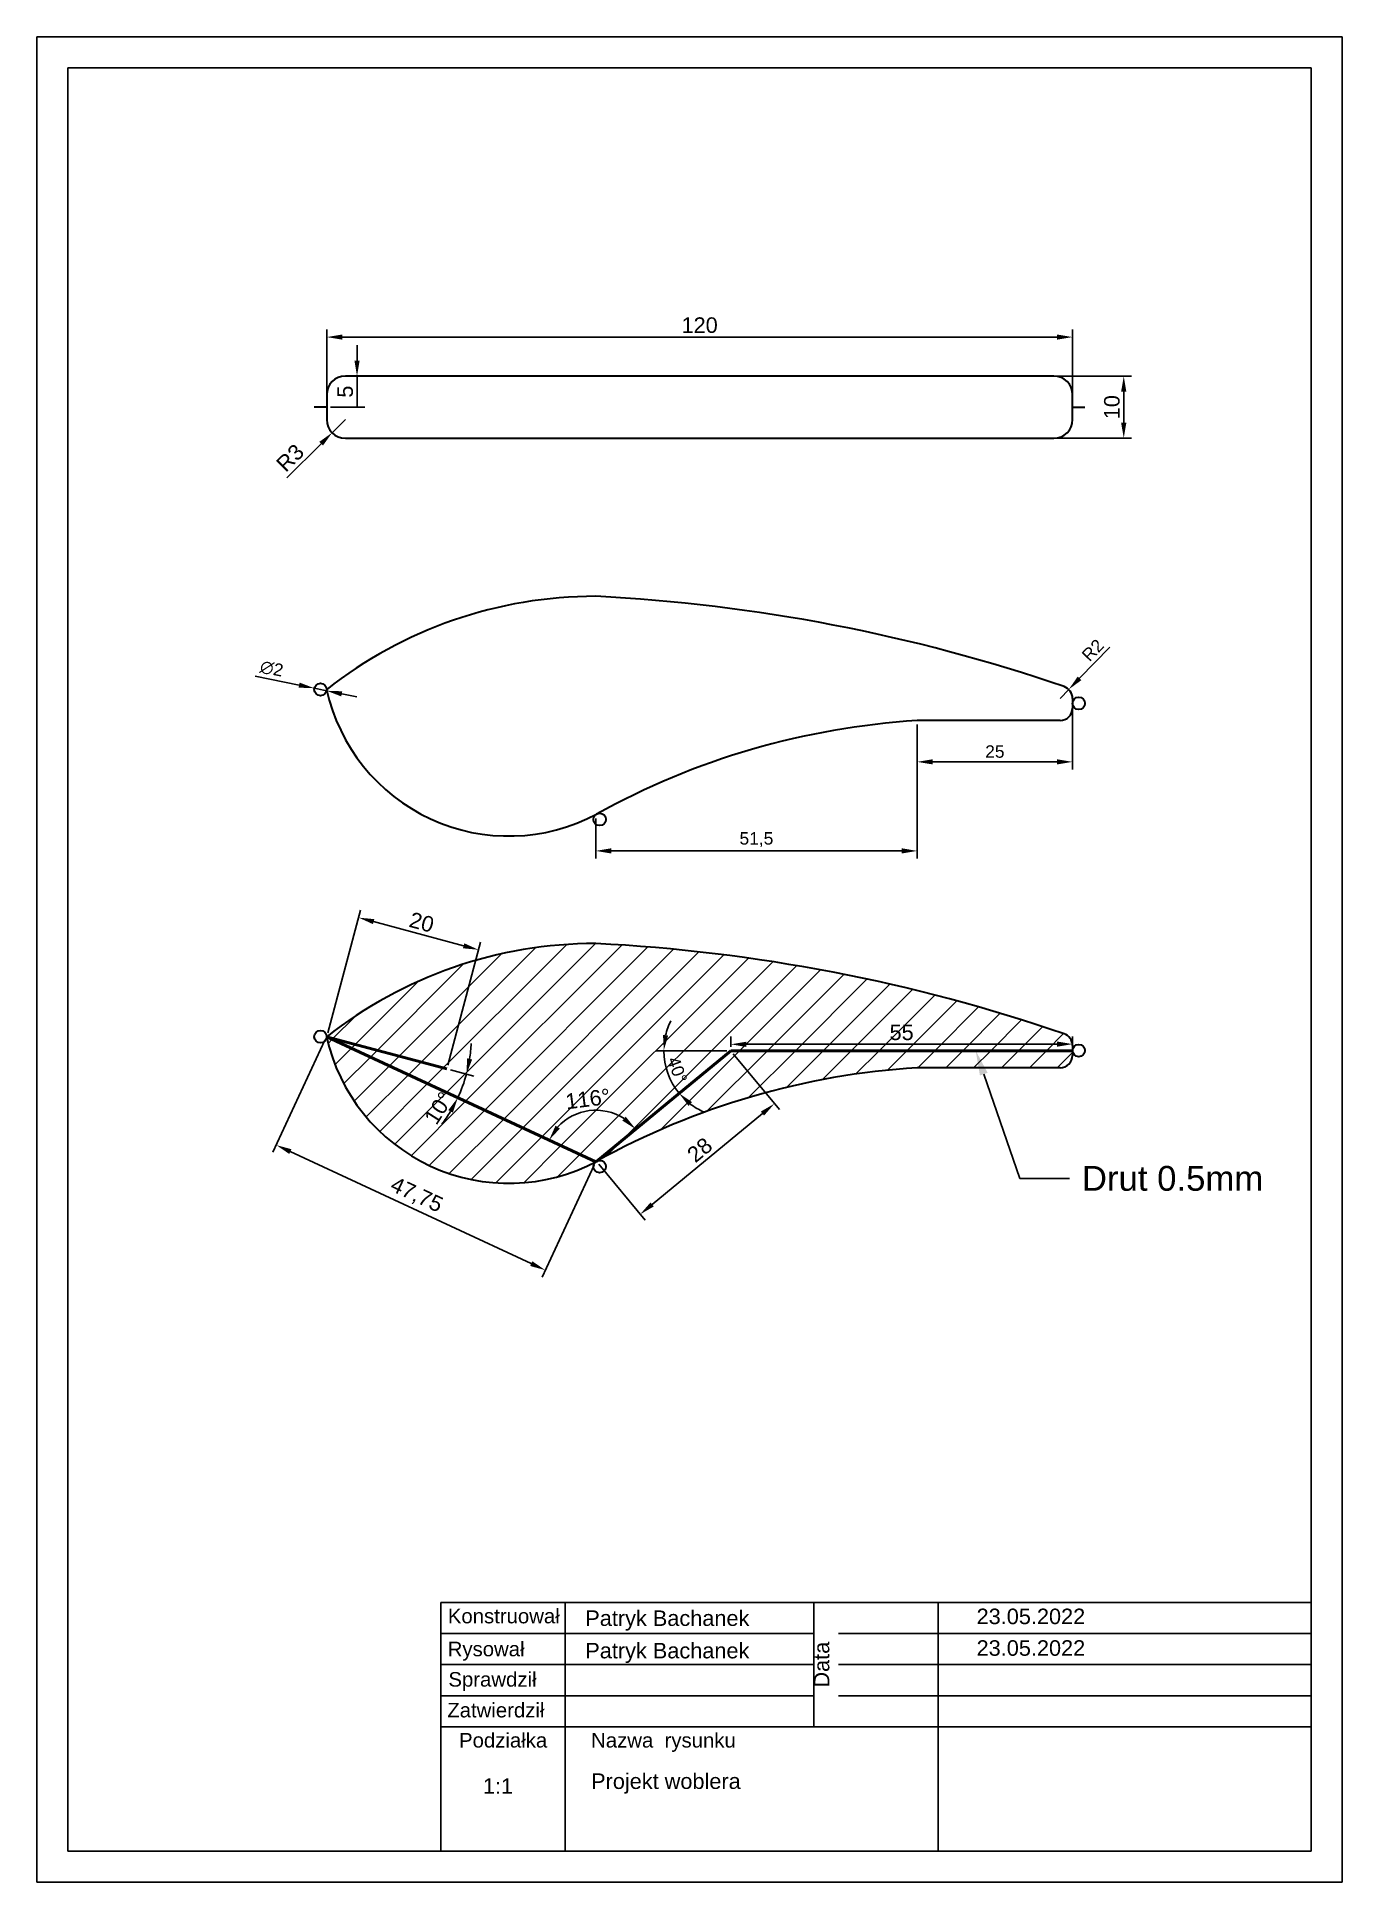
# Model space of a CAD drawing. Header units: millimetres. Extents: x 0 to 210, y 0 to 297.
import ezdxf
from ezdxf import colors
from ezdxf.entities.mleader import LeaderData, LeaderLine
from ezdxf.math import Vec2, Vec3

# ---------------------------------------------------------------- set-up
doc = ezdxf.new("R2010")
doc.units = ezdxf.units.MM
for name, color, linetype, plot in [('kreskowanie', 4, 'Continuous', False), ('obszar', 7, 'Continuous', False), ('wymiary', 10, 'Continuous', False)]:
    doc.layers.add(name, color=color, linetype=linetype, plot=plot)
doc.layers.add('rysunek', color=7, linetype='Continuous', lineweight=30, plot=False)
doc.styles.get("Standard").update_dxf_attribs({"font": 'arial.ttf'})
doc.dimstyles.new('ISO-25', dxfattribs={"dimtxt": 2.5, "dimasz": 2.5, "dimexe": 1.25, "dimexo": 0.625, "dimtad": 1, "dimtxsty": 'Standard', "dimcen": 2.5, "dimadec": 0, "dimazin": 0, "dimtfac": 1, "dimtmove": 0, "dimatfit": 3, "dimfxl": 1, "dimarcsym": 0})

# ---------------------------------------------------------------- blocks, each defined once
blk = doc.blocks.new('*D18')
at = {"layer": 'Defpoints', "color": 0, "transparency": 16777216}
for p in [(164.63, 190.64), (166.02, 192.08)]:
    blk.add_point(p, dxfattribs=at)
at = {"layer": 'wymiary', "color": 0, "lineweight": -2, "transparency": 16777216}
for p, q in [((172.61, 198.86), (167.76, 193.87)), ((164.63, 190.64), (166.02, 192.08))]:
    blk.add_line(p, q, dxfattribs=at)
at = {"layer": 'wymiary', "color": 0, "transparency": 16777216}
blk.add_solid([(167.47, 194.16), (168.06, 193.58), (166.02, 192.08)], dxfattribs=at)
at = {"layer": 'wymiary', "color": 0, "transparency": 16777216, "insert": (169.89, 198.4), "char_height": 2.5, "attachment_point": 5, "rotation": 45.8164}
blk.add_mtext('{\\H0.8x;R2}', dxfattribs=at)
blk = doc.blocks.new('*D19')
at = {"layer": 'Defpoints', "color": 0, "transparency": 16777216}
for p in [(166.63, 189.85), (141.63, 187.07), (166.63, 180.42)]:
    blk.add_point(p, dxfattribs=at)
at = {"layer": 'wymiary', "color": 0, "lineweight": -2, "transparency": 16777216}
for p, q in [((166.63, 189.23), (166.63, 179.17)), ((141.63, 186.44), (141.63, 179.17)), ((144.13, 180.42), (164.13, 180.42))]:
    blk.add_line(p, q, dxfattribs=at)
at = {"layer": 'wymiary', "color": 0, "transparency": 16777216}
for points in [[(144.13, 180.84), (144.13, 180.01), (141.63, 180.42)], [(164.13, 180.84), (164.13, 180.01), (166.63, 180.42)]]:
    blk.add_solid(points, dxfattribs=at)
at = {"layer": 'wymiary', "color": 0, "transparency": 16777216, "insert": (154.13, 182.07), "char_height": 2.5, "width": 3.3673, "attachment_point": 5}
blk.add_mtext('{\\H0.8x;25}', dxfattribs=at)
blk = doc.blocks.new('*D22')
at = {"layer": 'Defpoints', "color": 0, "transparency": 16777216}
for p in [(141.63, 187.07), (89.92, 171.94), (89.92, 166.09)]:
    blk.add_point(p, dxfattribs=at)
at = {"layer": 'wymiary', "color": 0, "lineweight": -2, "transparency": 16777216}
for p, q in [((141.63, 186.44), (141.63, 164.84)), ((89.92, 171.31), (89.92, 164.84)), ((139.13, 166.09), (92.42, 166.09))]:
    blk.add_line(p, q, dxfattribs=at)
at = {"layer": 'wymiary', "color": 0, "transparency": 16777216}
for points in [[(92.42, 166.51), (92.42, 165.67), (89.92, 166.09)], [(139.13, 166.51), (139.13, 165.67), (141.63, 166.09)]]:
    blk.add_solid(points, dxfattribs=at)
at = {"layer": 'wymiary', "color": 0, "transparency": 16777216, "insert": (115.77, 167.92), "char_height": 2.5, "width": 3.209, "attachment_point": 5}
blk.add_mtext('{\\H0.8x;51,5}', dxfattribs=at)
blk = doc.blocks.new('*D24')
at = {"layer": 'Defpoints', "color": 0, "transparency": 16777216}
for p in [(44.64, 192.27), (46.6, 191.87)]:
    blk.add_point(p, dxfattribs=at)
at = {"layer": 'wymiary', "color": 0, "lineweight": -2, "transparency": 16777216}
for p, q in [((35.12, 194.22), (42.19, 192.77)), ((46.6, 191.87), (44.64, 192.27)), ((49.05, 191.37), (51.5, 190.87))]:
    blk.add_line(p, q, dxfattribs=at)
at = {"layer": 'wymiary', "color": 0, "transparency": 16777216}
for points in [[(42.27, 193.18), (42.1, 192.37), (44.64, 192.27)], [(49.13, 191.78), (48.96, 190.96), (46.6, 191.87)]]:
    blk.add_solid(points, dxfattribs=at)
at = {"layer": 'wymiary', "color": 0, "transparency": 16777216, "insert": (37.77, 195.41), "char_height": 2.5, "attachment_point": 5, "rotation": 348.4413}
blk.add_mtext('{\\H0.8x;∅2}', dxfattribs=at)
blk = doc.blocks.new('*D25')
at = {"layer": 'Defpoints', "color": 0, "transparency": 16777216}
for p in [(166.63, 248.79), (46.63, 237.51), (166.63, 237.51)]:
    blk.add_point(p, dxfattribs=at)
at = {"layer": 'wymiary', "color": 0, "lineweight": -2, "transparency": 16777216}
for p, q in [((46.63, 238.14), (46.63, 250.04)), ((166.63, 238.14), (166.63, 250.04)), ((49.13, 248.79), (164.13, 248.79))]:
    blk.add_line(p, q, dxfattribs=at)
at = {"layer": 'wymiary', "color": 0, "transparency": 16777216}
for points in [[(49.13, 249.21), (49.13, 248.38), (46.63, 248.79)], [(164.13, 249.21), (164.13, 248.38), (166.63, 248.79)]]:
    blk.add_solid(points, dxfattribs=at)
at = {"layer": 'wymiary', "color": 0, "transparency": 16777216, "insert": (106.63, 250.7), "char_height": 2.5, "attachment_point": 5}
blk.add_mtext('120', dxfattribs=at)
blk = doc.blocks.new('*D27')
at = {"layer": 'Defpoints', "color": 0, "transparency": 16777216}
for p in [(163.63, 242.51), (163.63, 232.51), (174.87, 232.51)]:
    blk.add_point(p, dxfattribs=at)
at = {"layer": 'wymiary', "color": 0, "lineweight": -2, "transparency": 16777216}
for p, q in [((164.25, 242.51), (176.12, 242.51)), ((174.87, 240.01), (174.87, 235.01)), ((164.25, 232.51), (176.12, 232.51))]:
    blk.add_line(p, q, dxfattribs=at)
at = {"layer": 'wymiary', "color": 0, "transparency": 16777216}
for points in [[(174.45, 240.01), (175.29, 240.01), (174.87, 242.51)], [(174.45, 235.01), (175.29, 235.01), (174.87, 232.51)]]:
    blk.add_solid(points, dxfattribs=at)
at = {"layer": 'wymiary', "color": 0, "transparency": 16777216, "insert": (172.97, 237.51), "char_height": 2.5, "attachment_point": 5, "rotation": 90}
blk.add_mtext('10', dxfattribs=at)
blk = doc.blocks.new('*D28')
at = {"layer": 'Defpoints', "color": 0, "transparency": 16777216}
for p in [(49.63, 235.51), (47.5, 233.4)]:
    blk.add_point(p, dxfattribs=at)
at = {"layer": 'wymiary', "color": 0, "lineweight": -2, "transparency": 16777216}
for p, q in [((49.63, 235.51), (47.5, 233.4)), ((40.22, 226.14), (45.73, 231.63))]:
    blk.add_line(p, q, dxfattribs=at)
at = {"layer": 'wymiary', "color": 0, "transparency": 16777216}
blk.add_solid([(45.44, 231.93), (46.03, 231.34), (47.5, 233.4)], dxfattribs=at)
at = {"layer": 'wymiary', "color": 0, "transparency": 16777216, "insert": (40.75, 229.35), "char_height": 2.5, "attachment_point": 5, "rotation": 44.9015}
blk.add_mtext('R3', dxfattribs=at)
blk = doc.blocks.new('*D30')
at = {"layer": 'Defpoints', "color": 0, "transparency": 16777216}
for p in [(46.62, 136.19), (89.92, 116.05), (81.8, 98.61)]:
    blk.add_point(p, dxfattribs=at)
at = {"layer": 'wymiary', "color": 0, "lineweight": -2, "transparency": 16777216}
for p, q in [((46.35, 135.62), (37.98, 117.61)), ((40.77, 117.69), (79.54, 99.66)), ((89.65, 115.49), (81.28, 97.48))]:
    blk.add_line(p, q, dxfattribs=at)
at = {"layer": 'wymiary', "color": 0, "transparency": 16777216}
for points in [[(40.95, 118.07), (40.6, 117.31), (38.51, 118.74)], [(79.71, 100.04), (79.36, 99.28), (81.8, 98.61)]]:
    blk.add_solid(points, dxfattribs=at)
at = {"layer": 'wymiary', "color": 0, "transparency": 16777216, "insert": (61.05, 110.6), "char_height": 2.5, "attachment_point": 5, "rotation": 335.0614}
blk.add_mtext('47,75', dxfattribs=at)
blk = doc.blocks.new('*D31')
at = {"layer": 'Defpoints', "color": 0, "transparency": 16777216}
for p in [(71.07, 150.17), (46.63, 136.18), (65.94, 131.01)]:
    blk.add_point(p, dxfattribs=at)
at = {"layer": 'wymiary', "color": 0, "lineweight": -2, "transparency": 16777216}
for p, q in [((46.79, 136.79), (52.09, 156.55)), ((54.18, 154.7), (68.66, 150.82)), ((66.1, 131.61), (71.39, 151.38))]:
    blk.add_line(p, q, dxfattribs=at)
at = {"layer": 'wymiary', "color": 0, "transparency": 16777216}
for points in [[(54.29, 155.1), (54.07, 154.3), (51.77, 155.35)], [(68.76, 151.22), (68.55, 150.42), (71.07, 150.17)]]:
    blk.add_solid(points, dxfattribs=at)
at = {"layer": 'wymiary', "color": 0, "transparency": 16777216, "insert": (61.91, 154.6), "char_height": 2.5, "attachment_point": 5, "rotation": 345}
blk.add_mtext('20', dxfattribs=at)
blk = doc.blocks.new('*D32')
at = {"layer": 'Defpoints', "color": 0, "transparency": 16777216}
for p in [(111.63, 133.93), (90.02, 116.12), (97.06, 107.59)]:
    blk.add_point(p, dxfattribs=at)
at = {"layer": 'wymiary', "color": 0, "lineweight": -2, "transparency": 16777216}
for p, q in [((112.03, 133.45), (119.46, 124.44)), ((116.73, 123.81), (98.99, 109.18)), ((90.42, 115.64), (97.85, 106.63))]:
    blk.add_line(p, q, dxfattribs=at)
at = {"layer": 'wymiary', "color": 0, "transparency": 16777216}
for points in [[(116.47, 124.13), (117, 123.49), (118.66, 125.4)], [(98.72, 109.5), (99.25, 108.86), (97.06, 107.59)]]:
    blk.add_solid(points, dxfattribs=at)
at = {"layer": 'wymiary', "color": 0, "transparency": 16777216, "insert": (106.65, 117.96), "char_height": 2.5, "attachment_point": 5, "rotation": 39.5058}
blk.add_mtext('28', dxfattribs=at)
blk = doc.blocks.new('*D33')
at = {"layer": 'Defpoints', "color": 0, "transparency": 16777216}
for p in [(111.63, 133.93), (166.63, 134.99), (166.63, 133.97)]:
    blk.add_point(p, dxfattribs=at)
at = {"layer": 'wymiary', "color": 0, "lineweight": -2, "transparency": 16777216}
for p, q in [((111.63, 134.56), (111.63, 136.21)), ((114.13, 134.96), (164.13, 134.99)), ((166.63, 134.59), (166.63, 136.24))]:
    blk.add_line(p, q, dxfattribs=at)
at = {"layer": 'wymiary', "color": 0, "transparency": 16777216}
for points in [[(114.13, 135.37), (114.13, 134.54), (111.63, 134.96)], [(164.13, 135.41), (164.13, 134.57), (166.63, 134.99)]]:
    blk.add_solid(points, dxfattribs=at)
at = {"layer": 'wymiary', "color": 0, "transparency": 16777216, "insert": (139.13, 136.87), "char_height": 2.5, "attachment_point": 5, "rotation": 0.0364}
blk.add_mtext('55', dxfattribs=at)
blk = doc.blocks.new('*D34')
at = {"layer": 'Defpoints', "color": 0, "transparency": 16777216}
for p in [(46.63, 136.18), (111.63, 133.93), (91.65, 124.16), (89.92, 116.05), (90.02, 116.12)]:
    blk.add_point(p, dxfattribs=at)
at = {"layer": 'wymiary', "color": 0, "lineweight": -2, "transparency": 16777216}
blk.add_arc((89.93, 116.05), 8.3, 56.8358, 137.7314, dxfattribs=at)
at = {"layer": 'wymiary', "color": 0, "transparency": 16777216}
for points in [[(84.14, 121.4), (83.44, 121.86), (82.41, 119.54)], [(94.75, 123.3), (94.19, 122.68), (96.33, 121.32)]]:
    blk.add_solid(points, dxfattribs=at)
at = {"layer": 'wymiary', "color": 0, "transparency": 16777216, "insert": (88.64, 126.16), "char_height": 2.5, "attachment_point": 5, "rotation": 7.2836}
blk.add_mtext('116°', dxfattribs=at)
blk = doc.blocks.new('*D35')
at = {"layer": 'Defpoints', "color": 0, "transparency": 16777216}
for p in [(46.62, 136.19), (46.63, 136.18), (65.94, 131.01), (68.72, 128.87), (89.92, 116.05)]:
    blk.add_point(p, dxfattribs=at)
at = {"layer": 'wymiary', "color": 0, "lineweight": -2, "transparency": 16777216}
blk.add_line((66.54, 130.85), (70.32, 129.84), dxfattribs=at)
for start, end in [(351.1548, 357.3096), (335.0614, 345), (322.7517, 328.9066)]:
    blk.add_arc((46.62, 136.19), 23.28, start, end, dxfattribs=at)
at = {"layer": 'wymiary', "color": 0, "transparency": 16777216}
for points in [[(70.03, 132.52), (69.22, 132.69), (69.11, 130.16)], [(66.19, 124.36), (66.92, 123.97), (67.73, 126.37)]]:
    blk.add_solid(points, dxfattribs=at)
at = {"layer": 'wymiary', "color": 0, "transparency": 16777216, "insert": (64.65, 124.7), "char_height": 2.5, "attachment_point": 5, "rotation": 57.4989}
blk.add_mtext('10°', dxfattribs=at)
blk = doc.blocks.new('*D37')
at = {"layer": 'Defpoints', "color": 0, "transparency": 16777216}
for p in [(111.63, 133.93), (111.63, 133.93), (166.63, 133.93), (101.14, 131.48), (90.02, 116.12)]:
    blk.add_point(p, dxfattribs=at)
at = {"layer": 'wymiary', "color": 0, "lineweight": -2, "transparency": 16777216}
blk.add_line((111, 133.93), (99.61, 133.93), dxfattribs=at)
for start, end in [(153.3355, 166.6678), (180, 219.5058), (232.8381, 246.1703)]:
    blk.add_arc((111.63, 133.93), 10.77, start, end, dxfattribs=at)
at = {"layer": 'wymiary', "color": 0, "transparency": 16777216}
for points in [[(101.56, 136.37), (100.74, 136.47), (100.86, 133.93)], [(104.84, 125.05), (105.41, 125.65), (103.32, 127.08)]]:
    blk.add_solid(points, dxfattribs=at)
at = {"layer": 'wymiary', "color": 0, "transparency": 16777216, "insert": (103.04, 130.85), "char_height": 2.5, "attachment_point": 5, "rotation": 289.7529}
blk.add_mtext('{\\H0.8x;40°}', dxfattribs=at)

msp = doc.modelspace()

# ---------------------------------------------------------------- hatches: boundary and pattern name
at = {"layer": 'kreskowanie'}
h = msp.add_hatch(dxfattribs=at)
h.set_pattern_fill('ANSI31', color=256)
h.set_pattern_definition([(45, (1.6283, -35.8608), (-2.245064, 2.245064), [])])
h.paths.add_polyline_path([(89.916, 116.053), (46.618, 136.187), (46.617, 136.187, 0.4957055)])

# ---------------------------------------------------------------- linework, layer by layer
at = {"layer": 'kreskowanie', "linetype": 'Continuous'}
for p, q in [((56.723, 131.487), (74.755, 149.519)), ((59.788, 130.062), (80.235, 150.509)), ((62.853, 128.637), (85.242, 151.025)), ((65.918, 127.212), (89.888, 151.182)), ((68.983, 125.787), (94.133, 150.936)), ((72.048, 124.361), (98.315, 150.629)), ((75.113, 122.936), (102.439, 150.262)), ((78.178, 121.511), (106.506, 149.84)), ((81.243, 120.086), (110.519, 149.362)), ((84.308, 118.661), (114.48, 148.833)), ((53.658, 132.913), (68.602, 147.856)), ((87.373, 117.235), (118.389, 148.252)), ((94.156, 119.529), (122.25, 147.622)), ((113.052, 133.935), (126.062, 146.945)), ((117.542, 133.935), (129.828, 146.221)), ((50.594, 134.338), (61.331, 145.076)), ((122.032, 133.935), (133.549, 145.452)), ((126.523, 133.935), (137.227, 144.639)), ((131.013, 133.935), (140.861, 143.783)), ((135.503, 133.935), (144.454, 142.886)), ((47.529, 135.763), (51.372, 139.607)), ((139.993, 133.935), (148.006, 141.948)), ((144.483, 133.935), (151.519, 140.971)), ((148.973, 133.935), (154.993, 139.954)), ((153.463, 133.935), (158.428, 138.9)), ((157.953, 133.935), (161.827, 137.808)), ((162.444, 133.935), (165.189, 136.68)), ((100.317, 121.199), (113.052, 133.935)), ((107.782, 124.174), (117.542, 133.935)), ((114.469, 126.372), (122.032, 133.935)), ((120.609, 128.022), (126.523, 133.935)), ((126.334, 129.256), (131.013, 133.935)), ((131.728, 130.16), (135.503, 133.935)), ((136.849, 130.791), (139.993, 133.935)), ((141.73, 131.182), (144.483, 133.935)), ((146.22, 131.182), (148.973, 133.935)), ((150.71, 131.182), (153.463, 133.935)), ((155.2, 131.182), (157.953, 133.935)), ((159.691, 131.182), (162.444, 133.935)), ((164.181, 131.182), (166.628, 133.629)), ((91.59, 116.963), (94.156, 119.529))]:
    msp.add_line(p, q, dxfattribs=at)
at = {"layer": 'obszar'}
for p, q in [((210, 297.11), (0, 297.11)), ((0, 297.11), (0, 0.11)), ((210, 0.11), (210, 297.11)), ((205, 292.11), (5, 292.11)), ((5, 292.11), (5, 5.11)), ((205, 5.11), (205, 292.11)), ((205, 45.11), (65, 45.11)), ((65, 45.11), (65, 5.11)), ((65, 45.11), (85, 45.11)), ((85, 45.11), (85, 5.11)), ((125, 25.11), (125, 45.11)), ((145, 45.11), (145, 5.11)), ((205, 5.11), (205, 45.11)), ((65, 40.11), (125, 40.11)), ((145, 40.11), (128.95, 40.11)), ((145, 40.11), (205, 40.11)), ((65, 35.11), (125, 35.11)), ((145, 35.11), (128.95, 35.11)), ((145, 35.11), (205, 35.11)), ((65, 30.11), (125, 30.11)), ((145, 30.11), (128.95, 30.11)), ((145, 30.11), (205, 30.11)), ((65, 25.11), (205, 25.11)), ((5, 5.11), (205, 5.11)), ((65, 5.11), (205, 5.11)), ((0, 0.11), (210, 0.11))]:
    msp.add_line(p, q, dxfattribs=at)
for p in [(65, 40.11), (205, 40.11), (65, 35.11), (205, 35.11), (65, 30.11), (205, 30.11), (65, 25.11), (205, 25.11)]:
    msp.add_point(p, dxfattribs=at)
at = {"layer": 'rysunek'}
for p, q in [((163.628, 242.513), (49.628, 242.513)), ((46.628, 239.513), (46.628, 235.513)), ((166.628, 235.513), (166.628, 239.513)), ((46.628, 237.513), (44.628, 237.513)), ((166.628, 237.513), (168.628, 237.513)), ((49.628, 232.513), (163.628, 232.513)), ((166.628, 190.643), (166.628, 189.067)), ((164.628, 187.067), (141.628, 187.067)), ((166.628, 134.757), (166.628, 133.182)), ((164.628, 131.182), (141.628, 131.182))]:
    msp.add_line(p, q, dxfattribs=at)
at = {"layer": 'rysunek', "lineweight": 50}
for p, q in [((46.617, 136.187), (65.936, 131.01)), ((46.628, 136.182), (89.916, 116.053)), ((111.628, 133.935), (90.024, 116.122)), ((166.628, 133.935), (111.628, 133.935))]:
    msp.add_line(p, q, dxfattribs=at)
at = {"layer": 'rysunek'}
for centre in [(45.617, 192.072), (167.628, 189.838), (90.545, 171.161), (45.617, 136.187), (167.628, 133.952), (90.545, 115.276)]:
    msp.add_circle(centre, 1, dxfattribs=at)
for centre, radius, start, end in [((49.628, 239.513), 3, 90, 180), ((163.628, 239.513), 3, 0, 90), ((49.628, 235.513), 3, 180, 270), ((163.628, 235.513), 3, 270, 0), ((89.916, 137.106), 69.961, 90, 128.22417), ((76.057, -67.47), 274.887, 71.06034, 87.11), ((75.926, 198.476), 30, 192.32567, 298.07828), ((164.628, 190.643), 2, 360, 71.06034), ((164.628, 189.067), 2, 270, 0), ((149.188, 65.309), 121.992, 93.55262, 118.99915), ((89.916, 81.22), 69.961, 90, 128.22417), ((76.057, -123.356), 274.887, 71.06034, 87.11), ((164.628, 134.757), 2, 360, 71.06034), ((75.926, 142.591), 30, 192.32567, 298.07828), ((149.188, 9.424), 121.992, 93.55262, 118.99915), ((164.628, 133.182), 2, 270, 0)]:
    msp.add_arc(centre, radius, start, end, dxfattribs=at)
at = {"layer": 'wymiary'}
for p, q in [((51.507, 245.013), (51.507, 247.513)), ((50.253, 242.513), (52.757, 242.513)), ((51.507, 237.513), (51.507, 242.513)), ((47.253, 237.513), (52.757, 237.513))]:
    msp.add_line(p, q, dxfattribs=at)
msp.add_solid([(51.09, 245.013), (51.923, 245.013), (51.507, 242.513)], dxfattribs=at)

# ---------------------------------------------------------------- texts
at = {"layer": 'obszar'}
for s, height, p in [('Konstruował', 2.34225, (66.116, 41.76)), ('Patryk Bachanek', 2.5, (88.236, 41.339)), ('Rysował', 2.3422, (66.098, 36.456)), ('Patryk Bachanek', 2.5, (88.236, 36.12)), ('Sprawdził', 2.3422, (66.208, 31.571)), ('Zatwierdził', 2.34225, (66.025, 26.617)), ('Podziałka', 2.3422, (67.921, 21.77)), ('Nazwa  rysunku', 2.34225, (89.171, 21.77)), ('1:1', 2.5, (71.759, 14.319))]:
    msp.add_text(s, height=height, dxfattribs=at).set_placement(p)
msp.add_text('Data', height=2.5, rotation=90, dxfattribs=at).set_placement((127.5, 31.416))
at = {"layer": 'rysunek', "char_height": 2.5, "attachment_point": 1}
for s, width, insert in [('23.05.2022', 50.45445, (151.191, 44.127)), ('23.05.2022', 50.45445, (151.191, 39.039)), ('\\PProjekt woblera', 55.82935, (89.171, 21.77))]:
    msp.add_mtext_dynamic_manual_height_columns(s, width=width, gutter_width=12.5, heights=[0], dxfattribs=dict(at, insert=insert))
at = {"layer": 'wymiary', "insert": (49.61, 240.013), "char_height": 2.5, "attachment_point": 5, "rotation": 90}
msp.add_mtext('5', dxfattribs=at)

# ---------------------------------------------------------------- dimensions: what is measured, and where the dimension line sits
at = {"layer": 'wymiary'}
dim = msp.add_linear_dim(base=(166.628, 248.795), p1=(46.628, 237.513), p2=(166.628, 237.513), dimstyle='ISO-25', dxfattribs=at)
dim.commit()
dim.dimension.update_dxf_attribs({"geometry": '*D25', "text_midpoint": (106.628, 250.696)})
dim = msp.add_linear_dim(base=(174.869, 232.513), p1=(163.628, 242.513), p2=(163.628, 232.513), angle=90, dimstyle='ISO-25', dxfattribs=at)
dim.commit()
dim.dimension.update_dxf_attribs({"geometry": '*D27', "text_midpoint": (172.967, 237.513)})
dim = msp.add_radius_dim(center=(49.628, 235.513), mpoint=(47.503, 233.395), dimstyle='ISO-25', dxfattribs=at)
dim.commit()
dim.dimension.update_dxf_attribs({"geometry": '*D28', "text_midpoint": (40.748, 229.349)})
dim = msp.add_radius_dim(center=(164.628, 190.643), mpoint=(166.022, 192.077), text='{\\H0.8x;<>}', dimstyle='ISO-25', dxfattribs=at)
dim.commit()
dim.dimension.update_dxf_attribs({"geometry": '*D18', "text_midpoint": (169.891, 198.395)})
dim = msp.add_diameter_dim_2p(p1=(46.597, 191.872), p2=(44.638, 192.273), text='{\\H0.8x;<>}', dimstyle='ISO-25', dxfattribs=at)
dim.commit()
dim.dimension.update_dxf_attribs({"geometry": '*D24', "text_midpoint": (37.77, 195.414)})
for base, p2, text, picture, middle in [((166.628, 180.424), (166.628, 189.855), '{\\H0.8x;<>}', '*D19', (154.128, 182.07)), ((89.916, 166.089), (89.916, 171.938), '{\\H0.8x;51,5}', '*D22', (115.772, 167.916))]:
    dim = msp.add_linear_dim(base=base, p1=(141.628, 187.067), p2=p2, text=text, dimstyle='ISO-25', dxfattribs=at)
    dim.commit()
    dim.dimension.update_dxf_attribs({"geometry": picture, "text_midpoint": middle})
dim = msp.add_aligned_dim(p1=(46.63, 136.183), p2=(65.936, 131.01), distance=19.84, text='20', dimstyle='ISO-25', dxfattribs=at)
dim.commit()
dim.dimension.update_dxf_attribs({"geometry": '*D31', "text_midpoint": (61.91, 154.598)})
dim = msp.add_angular_dim_2l(base=(101.143, 131.482), line1=((166.628, 133.935), (111.628, 133.935)), line2=((111.628, 133.935), (90.024, 116.122)), text='{\\H0.8x;<>}', dimstyle='ISO-25', dxfattribs=at)
dim.commit()
dim.dimension.update_dxf_attribs({"geometry": '*D37', "text_midpoint": (103.043, 130.852)})
for p1, p2, distance, picture, middle in [((111.628, 133.935), (166.628, 133.97), 1.021, '*D33', (139.126, 136.869)), ((46.617, 136.187), (89.916, 116.053), -19.238, '*D30', (61.05, 110.6)), ((111.628, 133.935), (90.024, 116.122), 11.058, '*D32', (106.651, 117.964))]:
    dim = msp.add_aligned_dim(p1=p1, p2=p2, distance=distance, dimstyle='ISO-25', dxfattribs=at)
    dim.commit()
    dim.dimension.update_dxf_attribs({"geometry": picture, "text_midpoint": middle})
dim = msp.add_angular_dim_2l(base=(68.722, 128.871), line1=((46.617, 136.187), (65.936, 131.01)), line2=((46.628, 136.182), (89.916, 116.053)), dimstyle='ISO-25', dxfattribs=at)
dim.commit()
dim.dimension.update_dxf_attribs({"geometry": '*D35', "text_midpoint": (66.255, 123.676), "dimtype": 162})
dim = msp.add_angular_dim_2l(base=(91.653, 124.162), line1=((111.628, 133.935), (90.024, 116.122)), line2=((46.628, 136.182), (89.916, 116.053)), dimstyle='ISO-25', dxfattribs=at)
dim.commit()
dim.dimension.update_dxf_attribs({"geometry": '*D34', "text_midpoint": (88.639, 126.162)})

# ---------------------------------------------------------------- leaders
ml = msp.add_multileader_mtext('Standard', dxfattribs=at)
ml.set_content('Drut 0.5mm', color=256)
ml.set_leader_properties()
ml.build(insert=Vec2(0, 0))
ctx = ml.context
ctx.base_point, ctx.plane_origin = Vec3(166.135, 113.353), Vec3(151.048, 133.935)
notes = []
notes.append((ctx, [(0, (1, 1, 0), (158.135, 113.353), (1, 0), 8, [(0, [(151.048, 133.935)], 0, [])])]))
ctx.mtext.insert, ctx.mtext.flow_direction = Vec3(168.135, 115.387), 5
for ctx, leaders in notes:
    for number, flags, end, landing, length, lines in leaders:
        leader = LeaderData()
        leader.index, (leader.has_last_leader_line, leader.has_dogleg_vector, leader.attachment_direction) = number, flags
        leader.last_leader_point, leader.dogleg_vector, leader.dogleg_length = Vec3(end), Vec3(landing), length
        for number, points, colour, breaks in lines:
            line = LeaderLine()
            line.index, line.vertices, line.color, line.breaks = number, Vec3.list(points), colors.encode_raw_color(colour), breaks
            leader.lines.append(line)
        ctx.leaders.append(leader)

doc.saveas('drawing.dxf')
